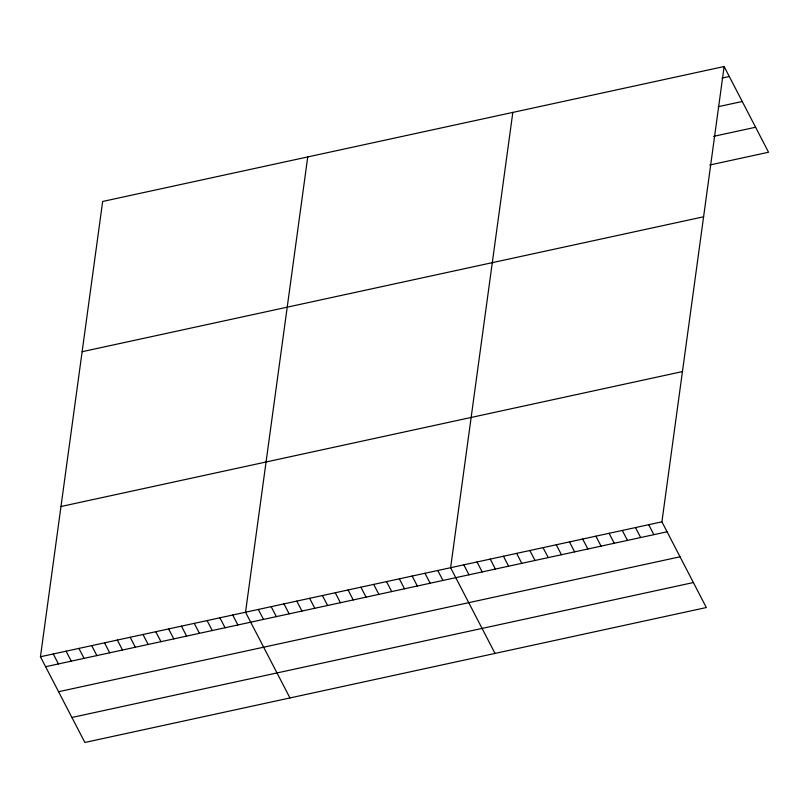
<?xml version="1.0" encoding="UTF-8"?>
<svg xmlns="http://www.w3.org/2000/svg" width="809" height="809" viewBox="0 0 809 809"><rect width="100%" height="100%" fill="white"/><g stroke="black" fill="none" stroke-linecap="round" stroke-linejoin="round"><path stroke-width="1.21" d="M724.126 66.53L661.914 521.835L706.338 607.539L84.874 742.47L40.45 656.756L102.662 201.461L724.126 66.53L768.55 152.244L709.726 165.016M307.744 156.936L245.531 612.231L289.956 697.945M512.825 112.411L450.613 567.716L495.037 653.419M722.083 78.058L729.283 76.491M718.23 106.697L742.247 101.489M713.568 136.367L755.596 127.246M82.134 351.703L703.597 216.782M60.978 506.515L682.442 371.584M40.45 656.756L661.914 521.835M45.607 666.717L667.071 531.796M58.572 691.715L680.035 556.794M71.92 717.472L693.384 582.541M648.707 524.707L653.864 534.658M635.5 527.569L640.667 537.53M622.293 530.441L627.46 540.392M609.086 533.303L614.253 543.264M595.879 536.175L601.047 546.126M582.682 539.037L587.84 548.998M569.475 541.909L574.633 551.859M556.268 544.77L561.426 554.731M543.061 547.642L548.219 557.593M529.855 550.504L535.012 560.465M516.648 553.376L521.805 563.337M503.441 556.238L508.598 566.199M490.234 559.11L495.391 569.071M477.027 561.982L482.194 571.933M463.82 564.844L468.987 574.805M437.8 570.497L442.958 580.447M424.978 573.278L430.145 583.228M412.165 576.059L417.323 586.019M399.343 578.839L404.51 588.8M386.53 581.62L391.687 591.581M373.707 584.411L378.875 594.362M360.895 587.192L366.052 597.143M348.072 589.973L353.24 599.934M335.26 592.754L340.417 602.715M322.437 595.535L327.605 605.496M309.625 598.326L314.782 608.277M296.802 601.107L301.969 611.058M283.989 603.888L289.147 613.839M271.167 606.669L276.334 616.63M258.354 609.45L263.512 619.411M232.719 615.022L237.876 624.973M219.896 617.803L225.054 627.754M207.084 620.584L212.241 630.545M194.261 623.365L199.418 633.326M181.449 626.146L186.606 636.107M168.626 628.937L173.783 638.888M155.813 631.718L160.971 641.668M142.991 634.499L148.148 644.449M130.178 637.28L135.336 647.24M117.356 640.061L122.513 650.021M104.543 642.842L109.7 652.802M91.72 645.633L96.878 655.583M78.908 648.413L84.065 658.364M66.085 651.194L71.243 661.155M53.273 653.975L58.43 663.936"/></g></svg>
